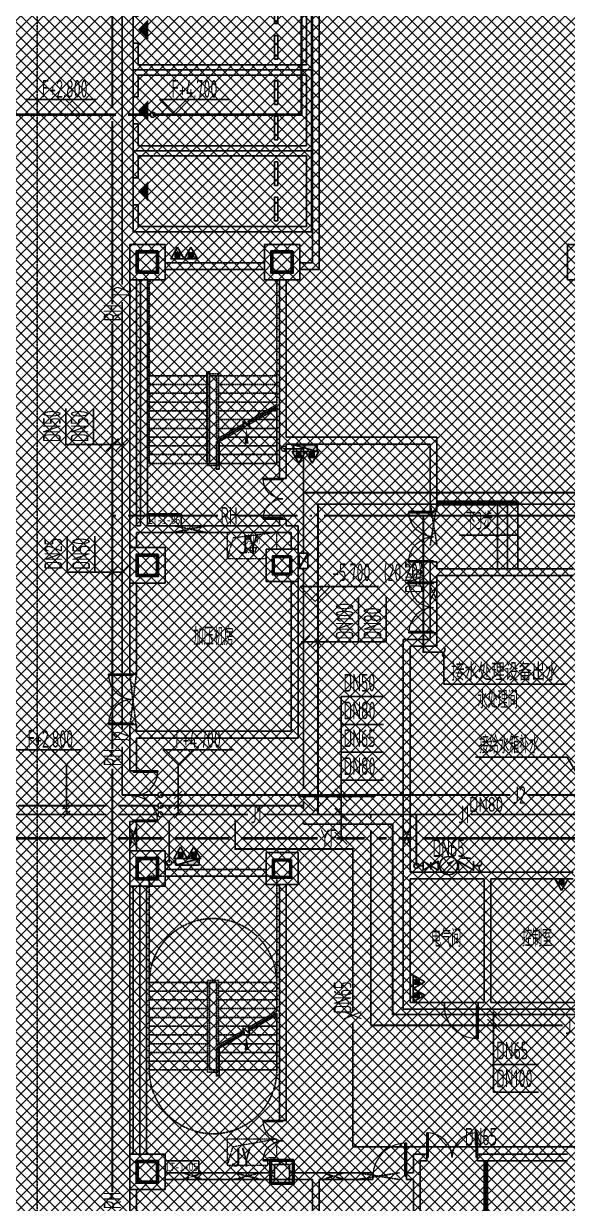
# Model space of a CAD drawing. Extents: x -2120532 to 1934524, y -1331911 to 424203.
# Drawn here: x -70884 to -54734, y -275195 to -240185 of the extents above; entities that cross this region are included whole.
import ezdxf
from ezdxf.enums import TextEntityAlignment as Align

# ---------------------------------------------------------------- set-up
doc = ezdxf.new("R2010")
doc.units = 0
doc.header["$LTSCALE"] = 10
for name, pattern in [('__DASH', [0.35, 0.25, -0.1]), ('DASH', [0.35, 0.25, -0.1]), ('S', [0.82, 0.35, -0.06, 0, -0.06, 0.35])]:
    doc.linetypes.add(name, pattern=pattern)
for name, color, linetype in [('00-停车位', 67, 'Continuous'), ('A-BEAM', 4, 'Continuous'), ('A-COLUMN', 8, 'Continuous'), ('A-DIM_ELEV', 3, 'Continuous'), ('A-DIM_SYMB', 3, 'Continuous'), ('A-ROOM_NAME', 23, 'Continuous'), ('A-STAIR', 3, 'Continuous'), ('A-WALL', 2, 'Continuous'), ('DIM_ELEV', 3, 'Continuous'), ('DIM_SYMB', 3, 'Continuous'), ('DOOR_FIRE', 8, 'Continuous'), ('GPS文字_污水', 7, 'Continuous'), ('HANDRAIL', 3, 'Continuous'), ('SPACE', 7, 'Continuous'), ('SRC-03F$0$A-SYMB-NUMB-T', 4, 'Continuous'), ('SRC-03F$0$A-WALL', 7, 'Continuous'), ('STAIR', 2, 'Continuous'), ('W-DIM_压力废', 3, 'Continuous'), ('W-DIM_消防', 3, 'Continuous'), ('W-DIM_直饮', 3, 'Continuous'), ('W-DIM_给水', 3, 'Continuous'), ('W-EQUIP_消火栓', 7, 'Continuous'), ('W-EQUIP_灭火器', 7, 'Continuous'), ('W-EQUIP_直饮', 7, 'Continuous'), ('W-EQUIP_给水', 7, 'Continuous'), ('W-PIPE-压力废', 31, 'Continuous'), ('W-PIPE-消防', 1, 'Continuous'), ('W-PIPE-直饮', 62, 'Continuous'), ('W-PIPE-给水', 3, 'Continuous'), ('W-PIPE-给水中', 72, 'S'), ('W-TEXT_压力废', 7, 'Continuous'), ('W-TEXT_消防', 7, 'Continuous'), ('W-TEXT_直饮', 7, 'Continuous'), ('W-TEXT_给水', 7, 'Continuous'), ('W-TWT_TEXT', 7, 'Continuous'), ('W-VALVE_消防', 7, 'Continuous'), ('W-VALVE_给水', 7, 'Continuous'), ('W-VPIPE-压力废', 31, 'Continuous'), ('W-VPIPE-消防', 1, 'Continuous'), ('W-VPIPE-给水', 3, 'Continuous'), ('W-VPIPE-给水中', 72, 'Continuous'), ('WINDOW', 8, 'Continuous'), ('画水辅助', 6, 'Continuous'), ('车行线', 4, 'Continuous')]:
    doc.layers.add(name, color=color, linetype=linetype)
doc.layers.add('HOLE', color=52, linetype='Continuous', lineweight=15)
doc.layers.add('钢柱', color=51, linetype='Continuous', lineweight=35)
doc.styles.add('8B2_01', font='simhei.ttf', dxfattribs={"width": 0.8})
doc.styles.add('8B2_02', font='tssdeng.shx', dxfattribs={"width": 0.6, "bigfont": 'TSSDCHN.shx'})
doc.styles.add('_TCH_SPACE', font='SIMPLEX', dxfattribs={"height": 5, "bigfont": 'GBCBIG'})
doc.styles.add('_TWT_PIPEDN', font='TSSDENG', dxfattribs={"width": 0.8, "height": 3.5, "bigfont": 'TSSDCHN'})
doc.styles.add('_TWT_SERIAL', font='TSSDENG', dxfattribs={"width": 0.8, "height": 3.5, "bigfont": 'TSSDCHN'})
doc.styles.add('SRC-03F$0$ECADI-TXT', font='simplex.shx', dxfattribs={"bigfont": 'hztxt.shx'})
doc.styles.get("Standard").update_dxf_attribs({"font": 'TSSDENG.shx', "width": 0.7, "bigfont": 'TSSDCHN.shx'})

# ---------------------------------------------------------------- blocks, each defined once
blk = doc.blocks.new('l99')
at = {"layer": 'W-TWT_TEXT'}
for p, q in [((92541, -196910), (92091, -196460)), ((94175, -196460), (92091, -196460)), ((92541, -196910), (92991, -196460))]:
    blk.add_line(p, q, dxfattribs=at)
blk = doc.blocks.new('4gs')
at = {"layer": 'W-TWT_TEXT', "style": '8B2_02', "width": 0.6}
blk.add_text('F+4.700', height=525, rotation=359.9998, dxfattribs=at).set_placement((-16760, -202342, 8000))
blk = doc.blocks.new('2.8')
at = {"layer": 'W-TWT_TEXT', "style": '8B2_02', "width": 0.6}
blk.add_text('F+2.800', height=525, rotation=89.9998, dxfattribs=at).set_placement((100977, -194305, 5000))
blk = doc.blocks.new('车位2400x5300')
at = {"layer": '00-停车位', "color": 251}
for p, q in [((-875, -1000), (-175, -1000)), ((-875, -1100), (-875, -1000)), ((-175, -1100), (-175, -1000)), ((175, -1000), (875, -1000)), ((175, -1100), (175, -1000)), ((875, -1100), (875, -1000)), ((-875, -1100), (-175, -1100)), ((175, -1100), (875, -1100)), ((400, -5300), (-400, -5300))]:
    blk.add_line(p, q, dxfattribs=at)
blk.add_lwpolyline([(400, -5150), (400, -5300), (1200, -5300), (1200, 0), (-1200, 0), (-1200, -5300), (-400, -5300), (-400, -5150), (-1050, -5150), (-1050, -150), (1050, -150), (1050, -5150), (400, -5150)], dxfattribs=at)
blk.add_lwpolyline([(0, -5150, 0, 600, 0), (0, -4850, 600, 600, 0)], format="xyseb", dxfattribs=at)
blk = doc.blocks.new('SRC-03F$0$ECADI-TAG-CODE')
at = {"layer": 'SRC-03F$0$A-SYMB-NUMB-T', "color": 1}
blk.add_lwpolyline([(3.41, 8.1), (13.41, 8.1), (13.41, 4.6), (3.41, 4.6)], close=True, dxfattribs=at)
at = {"layer": 'SRC-03F$0$A-SYMB-NUMB-T', "style": 'SRC-03F$0$ECADI-TXT', "width": 0.7}
blk.add_attdef('CODE', text='', height=2.5, dxfattribs=at).set_placement((8.41, 6.35), align=Align.MIDDLE_CENTER)
blk = doc.blocks.new('A$C00483281')
at = {"layer": 'A-BEAM'}
blk.add_lwpolyline([(2132, 3725), (2132, 2850), (2050, 2850), (2050, 2965)], dxfattribs=at)
at = {"layer": 'A-DIM_SYMB'}
blk.add_lwpolyline([(2946, 2895, 0, 0, 0), (2946, 4065, 0, 120, 0), (2946, 3615, 0, 0, 0)], format="xyseb", dxfattribs=at)
at = {"layer": 'A-STAIR', "color": 8, "linetype": '__DASH'}
for p, q in [((3843, 8775), (57, 8775)), ((57, 8775), (57, 5625)), ((3843, 5625), (3843, 8775)), ((57, 5625), (57, 3025)), ((1790, 5625), (57, 5625)), ((57, 5625), (1790, 5625)), ((2110, 5685), (1790, 5685)), ((1790, 5685), (1790, 2965)), ((1850, 5625), (1850, 3025)), ((2050, 5625), (1850, 5625)), ((1850, 5625), (1850, 3025)), ((1850, 5625), (2050, 5625)), ((2050, 3735), (2050, 5625)), ((2050, 3735), (2050, 5625)), ((2110, 3770), (2110, 5685)), ((2110, 5625), (3843, 5625)), ((2110, 5625), (3843, 5625)), ((3843, 4770), (3843, 5625)), ((1790, 5365), (57, 5365)), ((2110, 5365), (3843, 5365)), ((1790, 5105), (57, 5105)), ((2110, 5105), (3843, 5105)), ((1790, 4845), (57, 4845)), ((1790, 4585), (57, 4585)), ((2110, 4845), (3843, 4845)), ((2110, 4585), (3522, 4585)), ((2994, 4280), (3843, 4770)), ((3020, 4180), (3843, 4655)), ((3722, 4585), (3843, 4585)), ((3843, 3025), (3843, 4655)), ((1790, 4325), (57, 4325)), ((2110, 4325), (3072, 4325)), ((2882, 4100), (2836, 4272)), ((2836, 4272), (3042, 4100)), ((3042, 4100), (2994, 4280)), ((3272, 4325), (3843, 4325)), ((1790, 4065), (57, 4065)), ((2050, 3735), (2855, 4200)), ((2050, 3620), (2882, 4100)), ((2110, 4065), (2621, 4065)), ((2821, 4065), (3843, 4065)), ((1790, 3805), (57, 3805)), ((1790, 3545), (57, 3545)), ((2050, 3025), (2050, 3620)), ((2050, 3025), (2050, 3620)), ((2110, 3805), (2171, 3805)), ((2110, 2965), (2110, 3654)), ((2110, 3545), (3843, 3545)), ((2371, 3805), (3843, 3805)), ((1790, 3285), (57, 3285)), ((2110, 3285), (3843, 3285)), ((1790, 3025), (57, 3025)), ((1790, 2965), (2110, 2965)), ((1850, 3025), (2050, 3025)), ((2050, 3025), (1850, 3025)), ((2110, 3025), (3843, 3025))]:
    blk.add_line(p, q, dxfattribs=at)
at = {"layer": 'A-STAIR'}
for p, q in [((3843, 4713), (3007, 4230)), ((3622, 4585), (3843, 4585)), ((3843, 3025), (3843, 4713)), ((3042, 4100), (2836, 4272)), ((2836, 4272), (2869, 4150)), ((3007, 4230), (3042, 4100)), ((3172, 4325), (3843, 4325)), ((2869, 4150), (2050, 3677)), ((2721, 4065), (3843, 4065)), ((2050, 3025), (2050, 3677)), ((2050, 2995), (2050, 3677)), ((2110, 2995), (2110, 3712)), ((2110, 3545), (3843, 3545)), ((2271, 3805), (3843, 3805)), ((2110, 3285), (3843, 3285)), ((2050, 2995), (2110, 2995)), ((2110, 3025), (3843, 3025))]:
    blk.add_line(p, q, dxfattribs=at)
at = {"layer": 'STAIR', "color": 9, "linetype": 'DASH'}
for centre, start, end in [((1950, 5625), 0, 180), ((1950, 3025), 180, 0)]:
    blk.add_arc(centre, 1893, start, end, dxfattribs=at)
blk = doc.blocks.new('$DorLib2D$00000002')
for p, q in [((-0.5, 0), (-0.5, 0.4875)), ((-0.475, 0.4875), (-0.5, 0.4875)), ((-0.475, 0), (-0.475, 0.4875)), ((0.475, 0), (0.475, 0.4875)), ((0.475, 0.4875), (0.5, 0.4875)), ((0.5, 0), (0.5, 0.4875)), ((-0.5, 0), (-0.475, 0)), ((0.5, 0), (0.475, 0))]:
    blk.add_line(p, q)
at = {"lineweight": 13}
for centre, start, end in [((-0.4875, 0), 0, 88.53072), ((0.4875, 0), 91.46928, 180)]:
    blk.add_arc(centre, 0.4875, start, end, dxfattribs=at)
blk = doc.blocks.new('$DorLib2D$00000001')
for p, q in [((0.45, 0.975), (0.5, 0.975)), ((0.45, 0), (0.45, 0.975)), ((0.5, 0), (0.5, 0.975)), ((0.5, 0), (0.45, 0))]:
    blk.add_line(p, q)
at = {"lineweight": 13}
blk.add_arc((0.475, 0), 0.975, 91.4693, 180, dxfattribs=at)
blk = doc.blocks.new('$TwtSys$00000434')
for p, q in [((-0.5, 0.5), (-0.5, -0.5)), ((-0.5, -0.5), (0.5, 0.5)), ((0.5, 0.5), (-0.5, 0.5)), ((0.5, -0.5), (0.5, 0.5)), ((-0.5, -0.5), (0.5, -0.5))]:
    blk.add_line(p, q)
blk.add_solid([(0.5, -0.5), (0.5, 0.5), (-0.5, -0.5)])
blk = doc.blocks.new('$VALVE$00000742')
blk.add_line((-93, -93), (93, 93))
blk.add_lwpolyline([(93, 93, 0, 50, 0), (-13, 22, 50, 50, 0)], format="xyseb")
blk.add_circle((0, 0), 150)
for p in [(-150, 0), (150, 0)]:
    blk.add_point(p)
blk = doc.blocks.new('$VALVE$00000315')
blk.add_line((-75, 125), (75, 125))
blk.add_lwpolyline([(-125, -75), (-125, 75), (125, -75), (125, 75)])
for p in [(-125, 0), (125, 0)]:
    blk.add_point(p)
blk.add_solid([(0, 125), (0, 150), (75, 125)])
blk = doc.blocks.new('$VALVE$00000296')
for points in [[(-125, 72), (-125, -72), (125, 72), (125, -72), (-125, 72)], [(0, 60), (0, -64)]]:
    blk.add_lwpolyline(points)
for p in [(-125, 0), (125, 0)]:
    blk.add_point(p)
blk = doc.blocks.new('$TwtSys$00000132')
at = {"elevation": 0}
blk.add_lwpolyline([(7, -101, -0.575183), (0, 0, 0.604745), (-11, 101, 16.924828)], format="xyb", dxfattribs=at)
blk = doc.blocks.new('$TwtSys$00000546')
h = blk.add_hatch()
h.set_pattern_fill('ANSI31', color=256, scale=200, style=0)
h.set_pattern_definition([(45, (-38543.802, -6670.83), (-17.67767, 17.67767), [])])
h.paths.add_polyline_path([(-65, 174), (65, 174), (65, 44), (-65, 44)])
for points in [[(0, 344), (-198, 0), (198, 0)], [(-65, 174), (65, 174), (65, 44), (-65, 44)]]:
    blk.add_lwpolyline(points, close=True)
blk = doc.blocks.new('$VALVE$00000316')
for p, q in [((-125, 72), (125, -72)), ((-125, 72), (-125, -72)), ((-125, 72), (125, 72)), ((125, 72), (125, -72)), ((-125, -72), (125, -72))]:
    blk.add_line(p, q)
at = {"const_width": 21.1}
blk.add_lwpolyline([(-11, 0, 1), (11, 0, 1)], format="xyb", close=True, dxfattribs=at)
for p in [(-125, 0), (125, 0)]:
    blk.add_point(p)
at = {"color": 7, "flags": 9}
for tag in ['XSIZE', 'YSIZE']:
    blk.add_attdef(tag, (0, 0), '', height=0.5, dxfattribs=at)
blk = doc.blocks.new('A$C1C3C0163')
h = blk.add_hatch()
h.set_pattern_fill('ANSI37', color=8, scale=150)
h.set_pattern_definition([(45, (-601697.23, -233886.27), (-168.3798, 168.3798), []), (135, (-601697.23, -233886.27), (-168.3798, -168.3798), [])])
h.paths.add_polyline_path([(-80300, 5300), (-80300, -9000), (-62000, -9000), (-62000, -64625), (-76750, -64625), (-76750, -62675), (-73875, -62675), (-73775, -57275), (-100380, -57275), (-100572, -124002), (-71150, -123999), (-71150, -126437), (-63509, -133383), (-65550, -135650), (-61611, -139196), (-83885, -163934), (-83885, -174096), (-119589, -213750), (-196450, -213750), (-196450, -207800), (-209700, -193450), (-209700, -169150), (-201700, -169149), (-201700, 5300), (-192675, 5300)])

msp = doc.modelspace()

# ---------------------------------------------------------------- hatches: boundary and pattern name
at = {"layer": 'DIM_SYMB'}
msp.add_hatch(color=8, dxfattribs=at).paths.add_polyline_path([(-56208.6, -255360.4), (-56658.6, -255360.4), (-56658.6, -255300.4)])
at = {"layer": 'W-PIPE-消防'}
for points in [[(-66560.7, -263390.9), (-66587, -263390.9), (-66587, -263364.7)], [(-66560.7, -263390.9), (-66560.7, -263364.7), (-66587, -263364.7)], [(-59924.3, -263941.7), (-59898, -263941.7), (-59898, -263915.4)], [(-59924.3, -263941.7), (-59924.3, -263915.4), (-59898, -263915.4)], [(-61108.5, -264676.7), (-61082.2, -264676.7), (-61082.2, -264650.4)], [(-61108.5, -264676.7), (-61108.5, -264650.4), (-61082.2, -264650.4)], [(-64599.6, -264676.7), (-64599.6, -264702.9), (-64625.8, -264702.9)], [(-64599.6, -264676.7), (-64625.8, -264676.7), (-64625.8, -264702.9)], [(-59924.3, -269588.2), (-59924.3, -269614.4), (-59950.5, -269614.4)], [(-59924.3, -269588.2), (-59950.5, -269588.2), (-59950.5, -269614.4)]]:
    msp.add_hatch(color=256, dxfattribs=at).paths.add_polyline_path(points)
at = {"layer": 'W-PIPE-直饮'}
for points in [[(-59012.8, -254787.8), (-59039.1, -254787.8), (-59039.1, -254761.6)], [(-59012.8, -254787.8), (-59012.8, -254761.6), (-59039.1, -254761.6)], [(-59012.8, -258840), (-59012.8, -258866.3), (-59039.1, -258866.3)], [(-59012.8, -258840), (-59039.1, -258840), (-59039.1, -258866.3)]]:
    msp.add_hatch(color=256, dxfattribs=at).paths.add_polyline_path(points)
at = {"layer": 'W-PIPE-给水'}
for points in [[(-62139.5, -254444.8), (-62165.7, -254444.8), (-62165.7, -254418.6)], [(-62139.5, -254444.8), (-62139.5, -254418.6), (-62165.7, -254418.6)], [(-60574, -263653.9), (-60600.2, -263653.9), (-60600.2, -263627.6)], [(-60574, -263653.9), (-60574, -263627.6), (-60600.2, -263627.6)]]:
    msp.add_hatch(color=256, dxfattribs=at).paths.add_polyline_path(points)

# ---------------------------------------------------------------- linework, layer by layer
at = {"color": 8, "linetype": 'DASH'}
for points in [[(-58608.6, -254418.1), (-58808.6, -255668.1)], [(-58608.6, -255668.1), (-58808.6, -254418.1)], [(-65451.5, -255085.4), (-66429.2, -255285.4)], [(-65451.5, -255285.4), (-66429.2, -255085.4)], [(-58608.6, -256891.9), (-58808.6, -257291.9)], [(-58608.6, -257291.9), (-58808.6, -256891.9)], [(-67533.6, -259485.4), (-67733.6, -261085.4)], [(-67533.6, -261085.4), (-67733.6, -259485.4)], [(-67533.6, -264012.6), (-67733.6, -264615.4)], [(-67533.6, -264615.4), (-67733.6, -264012.6)], [(-59408.1, -264051.4), (-59608.1, -264551.4)], [(-59408.1, -264551.4), (-59608.1, -264051.4)], [(-65532.4, -274285.4), (-66162.4, -274485.4)], [(-66162.4, -274285.4), (-65532.4, -274485.4)], [(-63833.6, -274285.4), (-64633.6, -274482.1)], [(-64633.6, -274285.4), (-63833.6, -274482.1)], [(-61372.8, -274285.4), (-62002.8, -274485.4)], [(-61372.8, -274485.4), (-62002.8, -274285.4)], [(-59724.9, -274285.4), (-60974.9, -274485.4)], [(-59724.9, -274485.4), (-60974.9, -274285.4)]]:
    msp.add_lwpolyline(points, dxfattribs=at)
at = {"layer": 'A-BEAM', "color": 8}
msp.add_lwpolyline([(-65076.6, -252535.7), (-65076.6, -253410.4), (-65158.6, -253410.4), (-65158.6, -253295.4)], dxfattribs=at)
at = {"layer": 'A-COLUMN', "color": 8}
for p, q in [((-66683.6, -246735.4), (-67733.6, -246735.4)), ((-67733.6, -246735.4), (-67733.6, -247785.4)), ((-66683.6, -246735.4), (-67733.6, -246735.4)), ((-67733.6, -246735.4), (-67733.6, -247785.4)), ((-66683.6, -247785.4), (-66683.6, -246735.4)), ((-66683.6, -247785.4), (-66683.6, -246735.4)), ((-62683.6, -246735.4), (-63733.6, -246735.4)), ((-63733.6, -246735.4), (-63733.6, -247785.4)), ((-62683.6, -247785.4), (-62683.6, -246735.4)), ((-53683.6, -246735.4), (-54733.6, -246735.4)), ((-54733.6, -246735.4), (-54733.6, -247785.4)), ((-67733.6, -247785.4), (-66683.6, -247785.4)), ((-67733.6, -247785.4), (-66683.6, -247785.4)), ((-63733.6, -247785.4), (-62683.6, -247785.4)), ((-54733.6, -247785.4), (-53683.6, -247785.4)), ((-66683.6, -255735.4), (-67733.6, -255735.4)), ((-67733.6, -255735.4), (-67733.6, -256785.4)), ((-66683.6, -255735.4), (-67733.6, -255735.4)), ((-67733.6, -255735.4), (-67733.6, -256785.4)), ((-66683.6, -256785.4), (-66683.6, -255735.4)), ((-66683.6, -256785.4), (-66683.6, -255735.4)), ((-62733.6, -255785.4), (-63683.6, -255785.4)), ((-63683.6, -255785.4), (-63683.6, -256735.4)), ((-62733.6, -256735.4), (-62733.6, -255785.4)), ((-67733.6, -256785.4), (-66683.6, -256785.4)), ((-67733.6, -256785.4), (-66683.6, -256785.4)), ((-63683.6, -256735.4), (-62733.6, -256735.4)), ((-66683.6, -264735.4), (-67733.6, -264735.4)), ((-67733.6, -264735.4), (-67733.6, -265785.4)), ((-66683.6, -264735.4), (-67733.6, -264735.4)), ((-67733.6, -264735.4), (-67733.6, -265785.4)), ((-66683.6, -265785.4), (-66683.6, -264735.4)), ((-66683.6, -265785.4), (-66683.6, -264735.4)), ((-62733.6, -264785.4), (-63683.6, -264785.4)), ((-63683.6, -264785.4), (-63683.6, -265735.4)), ((-62733.6, -265735.4), (-62733.6, -264785.4)), ((-67733.6, -265785.4), (-66683.6, -265785.4)), ((-67733.6, -265785.4), (-66683.6, -265785.4)), ((-63683.6, -265735.4), (-62733.6, -265735.4)), ((-66683.6, -273735.4), (-67733.6, -273735.4)), ((-67733.6, -273735.4), (-67733.6, -274785.4)), ((-66683.6, -273735.4), (-67733.6, -273735.4)), ((-67733.6, -273735.4), (-67733.6, -274785.4)), ((-66683.6, -274785.4), (-66683.6, -273735.4)), ((-66683.6, -274785.4), (-66683.6, -273735.4)), ((-62983.6, -274035.4), (-63433.6, -274035.4)), ((-63433.6, -274035.4), (-63433.6, -274485.4)), ((-62983.6, -274485.4), (-62983.6, -274035.4)), ((-67733.6, -274785.4), (-66683.6, -274785.4)), ((-67733.6, -274785.4), (-66683.6, -274785.4)), ((-63433.6, -274485.4), (-62983.6, -274485.4))]:
    msp.add_line(p, q, dxfattribs=at)
at = {"layer": 'A-DIM_ELEV', "color": 8}
for p, q in [((-62224.6, -257337.5), (-62674.6, -256887.5)), ((-62674.6, -256887.5), (-60340.8, -256887.5)), ((-62224.6, -257337.5), (-61774.6, -256887.5))]:
    msp.add_line(p, q, dxfattribs=at)
at = {"layer": 'A-DIM_SYMB', "color": 8}
msp.add_lwpolyline([(-64262.1, -253365.4, 0, 0, 0), (-64262.1, -252195.4, 0, 120, 0), (-64262.1, -252645.4, 0, 0, 0)], format="xyseb", dxfattribs=at)
at = {"layer": 'A-STAIR', "color": 8, "linetype": '__DASH'}
for p, q in [((-63733.6, -247485.4), (-66683.6, -247485.4)), ((-67151.6, -247785.4), (-67151.6, -250635.4)), ((-63365.6, -250635.4), (-63365.6, -247785.4)), ((-67151.6, -250635.4), (-67151.6, -253235.4)), ((-65418.6, -250635.4), (-67151.6, -250635.4)), ((-67151.6, -250635.4), (-65418.6, -250635.4)), ((-65098.6, -250575.4), (-65418.6, -250575.4)), ((-65418.6, -250575.4), (-65418.6, -253295.4)), ((-65358.6, -250635.4), (-65358.6, -253235.4)), ((-65158.6, -250635.4), (-65358.6, -250635.4)), ((-65358.6, -250635.4), (-65358.6, -253235.4)), ((-65358.6, -250635.4), (-65158.6, -250635.4)), ((-65158.6, -252525.3), (-65158.6, -250635.4)), ((-65158.6, -252525.3), (-65158.6, -250635.4)), ((-65098.6, -252490.6), (-65098.6, -250575.4)), ((-65098.6, -250635.4), (-63365.6, -250635.4)), ((-65098.6, -250635.4), (-63365.6, -250635.4)), ((-63365.6, -251490.1), (-63365.6, -250635.4)), ((-65418.6, -250895.4), (-67151.6, -250895.4)), ((-65098.6, -250895.4), (-63365.6, -250895.4)), ((-65418.6, -251155.4), (-67151.6, -251155.4)), ((-65098.6, -251155.4), (-63365.6, -251155.4)), ((-65418.6, -251415.4), (-67151.6, -251415.4)), ((-65418.6, -251675.4), (-67151.6, -251675.4)), ((-65098.6, -251415.4), (-63365.6, -251415.4)), ((-65098.6, -251675.4), (-63686.6, -251675.4)), ((-64215, -251980.5), (-63365.6, -251490.1)), ((-64188.2, -252080.5), (-63365.6, -251605.5)), ((-63486.6, -251675.4), (-63365.6, -251675.4)), ((-63365.6, -253235.4), (-63365.6, -251605.5)), ((-65418.6, -251935.4), (-67151.6, -251935.4)), ((-65158.6, -252525.3), (-64353.3, -252060.3)), ((-65098.6, -251935.4), (-64136.9, -251935.4)), ((-64326.5, -252160.3), (-64372.7, -251988)), ((-64372.7, -251988), (-64166.7, -252160.9)), ((-64166.7, -252160.9), (-64215, -251980.5)), ((-63936.9, -251935.4), (-63365.6, -251935.4)), ((-65418.6, -252195.4), (-67151.6, -252195.4)), ((-65158.6, -252640.7), (-64326.5, -252160.3)), ((-65098.6, -252195.4), (-64587.3, -252195.4)), ((-64387.3, -252195.4), (-63365.6, -252195.4)), ((-65418.6, -252455.4), (-67151.6, -252455.4)), ((-65418.6, -252715.4), (-67151.6, -252715.4)), ((-65158.6, -253235.4), (-65158.6, -252640.7)), ((-65158.6, -253235.4), (-65158.6, -252640.7)), ((-65098.6, -252455.4), (-65037.6, -252455.4)), ((-65098.6, -253295.4), (-65098.6, -252606.1)), ((-65098.6, -252715.4), (-63365.6, -252715.4)), ((-64837.6, -252455.4), (-63365.6, -252455.4)), ((-65418.6, -252975.4), (-67151.6, -252975.4)), ((-65098.6, -252975.4), (-63365.6, -252975.4)), ((-65418.6, -253235.4), (-67151.6, -253235.4)), ((-65418.6, -253295.4), (-65098.6, -253295.4)), ((-65358.6, -253235.4), (-65158.6, -253235.4)), ((-65158.6, -253235.4), (-65358.6, -253235.4)), ((-65098.6, -253235.4), (-63365.6, -253235.4))]:
    msp.add_line(p, q, dxfattribs=at)
at = {"layer": 'A-STAIR', "color": 8}
for p, q in [((-63365.6, -251547.8), (-64201.6, -252030.5)), ((-63586.6, -251675.4), (-63365.6, -251675.4)), ((-63365.6, -253235.4), (-63365.6, -251547.8)), ((-64166.7, -252160.9), (-64372.7, -251988)), ((-64372.7, -251988), (-64339.9, -252110.3)), ((-64201.6, -252030.5), (-64166.7, -252160.9)), ((-64036.9, -251935.4), (-63365.6, -251935.4)), ((-64339.9, -252110.3), (-65158.6, -252583)), ((-64487.3, -252195.4), (-63365.6, -252195.4)), ((-65158.6, -253235.4), (-65158.6, -252583)), ((-65158.6, -253265.4), (-65158.6, -252583)), ((-65098.6, -253265.4), (-65098.6, -252548.4)), ((-65098.6, -252715.4), (-63365.6, -252715.4)), ((-64937.6, -252455.4), (-63365.6, -252455.4)), ((-65098.6, -252975.4), (-63365.6, -252975.4)), ((-65158.6, -253265.4), (-65098.6, -253265.4)), ((-65098.6, -253235.4), (-63365.6, -253235.4))]:
    msp.add_line(p, q, dxfattribs=at)
at = {"layer": 'A-STAIR', "color": 8, "linetype": '__DASH'}
msp.add_lwpolyline([(-65358.6, -250575.4), (-65358.6, -250515.4), (-65440.6, -250515.4), (-65440.6, -253235.4), (-65358.6, -253235.4), (-65358.6, -250635.4)], dxfattribs=at)
at = {"layer": 'A-WALL', "color": 8}
for p, q in [((-62308.6, -247285.4), (-62308.6, -238485.4)), ((-62108.6, -247485.4), (-62108.6, -238485.4)), ((-66683.6, -247285.4), (-63733.6, -247285.4)), ((-66683.6, -247485.4), (-63733.6, -247485.4)), ((-62683.6, -247285.4), (-62308.6, -247285.4)), ((-62683.6, -247485.4), (-62108.6, -247485.4)), ((-67733.6, -255185.4), (-67733.6, -247785.4)), ((-67533.6, -255085.4), (-67533.6, -247785.4)), ((-67408.6, -255085.4), (-67408.6, -247785.4)), ((-67208.6, -255085.4), (-67208.6, -247785.4)), ((-63283.6, -252560.4), (-63283.6, -247785.4)), ((-63083.6, -252460.4), (-63083.6, -247785.4)), ((-63283.6, -252560.4), (-63283.6, -253685.4)), ((-63083.6, -252460.4), (-58608.6, -252460.4)), ((-63083.6, -253685.4), (-63083.6, -252660.4)), ((-63083.6, -252660.4), (-58808.6, -252660.4)), ((-58808.6, -252660.4), (-58808.6, -254660.4)), ((-58608.6, -254660.4), (-58608.6, -252460.4)), ((-63283.6, -253685.4), (-63083.6, -253685.4)), ((-58808.6, -254660.4), (-58608.6, -254660.4)), ((-67733.6, -255735.4), (-67733.6, -255185.4)), ((-67533.6, -255085.4), (-67408.6, -255085.4)), ((-67208.6, -255085.4), (-63283.6, -255085.4)), ((-63083.6, -254885.4), (-63283.6, -254885.4)), ((-63283.6, -254885.4), (-63283.6, -255085.4)), ((-63083.6, -255085.4), (-63083.6, -254885.4)), ((-63083.6, -255085.4), (-62733.6, -255085.4)), ((-62733.6, -255785.4), (-62733.6, -255085.4)), ((-67533.6, -255735.4), (-67533.6, -255285.4)), ((-67533.6, -255285.4), (-67308.6, -255285.4)), ((-67308.6, -255285.4), (-63183.6, -255285.4)), ((-63183.6, -255285.4), (-62933.6, -255285.4)), ((-62933.6, -255785.4), (-62933.6, -255285.4)), ((-58608.6, -256160.4), (-58808.6, -256160.4)), ((-58808.6, -256160.4), (-58808.6, -256460.4)), ((-58608.6, -256360.4), (-58608.6, -256160.4)), ((-58808.6, -256460.4), (-58808.6, -256760.4)), ((-58608.6, -256360.4), (-54558.6, -256360.4)), ((-58608.6, -256560.4), (-54558.6, -256560.4)), ((-58608.6, -256760.4), (-58608.6, -256560.4)), ((-67733.6, -256785.4), (-67733.6, -259485.4)), ((-67533.6, -259485.4), (-67533.6, -256785.4)), ((-62933.6, -261185.4), (-62933.6, -256735.4)), ((-62733.6, -261385.4), (-62733.6, -256735.4)), ((-58808.6, -256760.4), (-58608.6, -256760.4)), ((-58608.6, -258260.4), (-58808.6, -258260.4)), ((-58808.6, -258260.4), (-58808.6, -258460.4)), ((-58608.6, -258660.4), (-58608.6, -258260.4)), ((-59608.6, -258460.4), (-58808.6, -258460.4)), ((-59608.6, -265460.4), (-59608.6, -258460.4)), ((-59408.6, -258660.4), (-58608.6, -258660.4)), ((-59408.6, -265360.4), (-59408.6, -258660.4)), ((-67733.6, -259485.4), (-67533.6, -259485.4)), ((-67533.6, -260985.4), (-67733.6, -260985.4)), ((-67733.6, -260985.4), (-67733.6, -261285.4)), ((-67533.6, -261185.4), (-67533.6, -260985.4)), ((-67733.6, -261285.4), (-67733.6, -262360.4)), ((-67533.6, -261185.4), (-62933.6, -261185.4)), ((-67533.6, -261385.4), (-62733.6, -261385.4)), ((-67533.6, -262360.4), (-67533.6, -261385.4)), ((-67733.6, -262360.4), (-67533.6, -262360.4)), ((-67533.6, -263860.4), (-67733.6, -263860.4)), ((-67733.6, -263860.4), (-67733.6, -264735.4)), ((-67533.6, -264735.4), (-67533.6, -263860.4)), ((-66683.6, -265285.4), (-63683.6, -265285.4)), ((-57108.6, -265360.4), (-59408.6, -265360.4)), ((-54558.6, -265360.4), (-57108.6, -265360.4)), ((-66683.6, -265485.4), (-63683.6, -265485.4)), ((-59608.6, -269435.4), (-59608.6, -265460.4)), ((-59408.6, -269235.4), (-59408.6, -265560.4)), ((-57208.6, -265560.4), (-59408.6, -265560.4)), ((-57208.6, -269235.4), (-57208.6, -265560.4)), ((-54558.6, -265560.4), (-57008.6, -265560.4)), ((-57008.6, -269235.4), (-57008.6, -265560.4)), ((-67733.6, -273735.4), (-67733.6, -265785.4)), ((-67633.6, -273735.4), (-67633.6, -265785.4)), ((-67433.6, -273735.4), (-67433.6, -265785.4)), ((-67233.6, -273735.4), (-67233.6, -265785.4)), ((-63283.6, -265735.4), (-63283.6, -272735.4)), ((-63083.6, -272735.4), (-63083.6, -265735.4)), ((-59608.6, -269435.4), (-58383.6, -269435.4)), ((-58383.6, -269235.4), (-59408.6, -269235.4)), ((-58383.6, -269435.4), (-58383.6, -269235.4)), ((-57208.6, -269235.4), (-57383.6, -269235.4)), ((-57383.6, -269235.4), (-57383.6, -269435.4)), ((-57383.6, -269435.4), (-57108.6, -269435.4)), ((-57108.6, -269435.4), (-54008.6, -269435.4)), ((-57008.6, -269235.4), (-54108.6, -269235.4)), ((-63283.6, -272735.4), (-63083.6, -272735.4)), ((-58908.6, -273735.4), (-59308.6, -273735.4)), ((-59308.6, -274285.4), (-59308.6, -273735.4)), ((-58908.6, -273935.4), (-58908.6, -273735.4)), ((-54733.6, -273735.4), (-57408.6, -273735.4)), ((-57408.6, -273735.4), (-57408.6, -273935.4)), ((-63083.6, -273935.4), (-63283.6, -273935.4)), ((-63283.6, -273935.4), (-63283.6, -274035.4)), ((-63083.6, -274035.4), (-63083.6, -273935.4)), ((-59108.6, -273935.4), (-58908.6, -273935.4)), ((-59108.6, -274385.4), (-59108.6, -273935.4)), ((-57408.6, -273935.4), (-54733.6, -273935.4)), ((-66683.6, -274285.4), (-63433.6, -274285.4)), ((-62983.6, -274285.4), (-62208.6, -274285.4)), ((-60508.6, -274285.4), (-62208.6, -274285.4)), ((-60508.6, -274485.4), (-60508.6, -274285.4)), ((-59308.6, -274285.4), (-59508.6, -274285.4)), ((-59508.6, -274285.4), (-59508.6, -274485.4)), ((-59108.6, -287110.4), (-59108.6, -274385.4)), ((-67733.6, -274785.4), (-67733.6, -275810.4)), ((-67533.6, -275810.4), (-67533.6, -274785.4)), ((-66683.6, -274485.4), (-63433.6, -274485.4)), ((-62983.6, -274485.4), (-62308.6, -274485.4)), ((-62308.6, -277510.4), (-62308.6, -274485.4)), ((-62108.6, -274485.4), (-60508.6, -274485.4)), ((-62108.6, -277610.4), (-62108.6, -274485.4)), ((-59508.6, -274485.4), (-59308.6, -274485.4)), ((-59308.6, -287110.4), (-59308.6, -274485.4))]:
    msp.add_line(p, q, dxfattribs=at)
at = {"layer": 'DIM_ELEV', "color": 8}
for p, q in [((-62265.9, -263569.7), (-62715.9, -263119.7)), ((-62715.9, -263119.7), (-60470, -263119.7)), ((-62265.9, -263569.7), (-61815.9, -263119.7))]:
    msp.add_line(p, q, dxfattribs=at)
at = {"layer": 'DIM_SYMB', "color": 8}
msp.add_lwpolyline([(-57942.1, -255360.4), (-56208.6, -255360.4)], dxfattribs=at)
at = {"layer": 'DOOR_FIRE', "color": 8}
for p, q in [((-58808.6, -256760.4), (-58808.6, -258260.4)), ((-58608.6, -256760.4), (-58608.6, -258260.4))]:
    msp.add_line(p, q, dxfattribs=at)
at = {"layer": 'GPS文字_污水'}
for p, q in [((-69612.6, -262181.4, 5000), (-69612.6, -263653.9, 5000)), ((-66297.8, -262181.4, 5000), (-66297.8, -263653.9, 5000)), ((-66182.8, -262958.8, 11000), (-66412.8, -263183.7, 11000)), ((-69497.6, -263275.3, 8000), (-69727.6, -263500.1, 8000)), ((-69497.6, -263541.5, 3000), (-69727.6, -263766.3, 3000)), ((-66182.8, -263275.3, 8000), (-66412.8, -263500.1, 8000)), ((-66182.8, -263541.5, 3000), (-66412.8, -263766.3, 3000))]:
    msp.add_line(p, q, dxfattribs=at)
at = {"layer": 'HANDRAIL', "color": 8}
for points in [[(-58608.6, -254360.4), (-56208.6, -254360.4)], [(-58608.6, -254390.4), (-56208.6, -254390.4)], [(-58608.6, -254430.4), (-56208.6, -254430.4)], [(-58608.6, -254460.4), (-58608.6, -254460.4), (-56208.6, -254460.4)], [(-56808.6, -254460.4), (-56808.6, -256360.4)], [(-56508.6, -254460.4), (-56508.6, -256360.4)], [(-56208.6, -254360.4), (-56208.6, -256360.4)], [(-57208.6, -273935.4), (-57208.6, -273935.4), (-57208.6, -277235.4)], [(-57178.6, -273935.4), (-57178.6, -277235.4)], [(-57138.6, -273935.4), (-57138.6, -277235.4)], [(-57108.6, -273935.4), (-57108.6, -277235.4)]]:
    msp.add_lwpolyline(points, dxfattribs=at)
at = {"layer": 'HOLE', "color": 8, "linetype": 'DASH'}
for points in [[(-63358.6, -255785.4), (-63358.6, -255285.4), (-64833.6, -255285.4), (-64833.6, -256060.4), (-63683.6, -256060.4), (-63683.6, -255785.4), (-63358.6, -255785.4)], [(-63358.6, -255285.4), (-64655.6, -255449.1), (-64833.6, -256010.4)], [(-63933.6, -273285.4), (-64833.6, -273285.4), (-64833.6, -274060.4), (-63633.6, -274060.4), (-63633.6, -273835.4), (-63358.6, -273835.4), (-63358.6, -273285.4), (-63933.6, -273285.4)], [(-63358.6, -273285.4), (-64678.3, -273521.2), (-64833.6, -274060.4)]]:
    msp.add_lwpolyline(points, dxfattribs=at)
at = {"layer": 'W-DIM_压力废'}
for p, q in [((-61456.6, -262630.4), (-61456.6, -260155.4)), ((-61456.6, -260155.4), (-60192.7, -260155.4)), ((-61456.6, -260980.4), (-60192.7, -260980.4)), ((-61456.6, -261805.4), (-60192.7, -261805.4)), ((-61271, -263260.1), (-61642.3, -262888.9)), ((-61456.6, -264435.5), (-61456.6, -262630.4)), ((-61456.6, -262630.4), (-60192.7, -262630.4)), ((-61642.3, -263468.3), (-61271, -263839.5)), ((-61642.3, -263756), (-61271, -264127.3)), ((-61271, -264546.1), (-61642.3, -264174.9))]:
    msp.add_line(p, q, dxfattribs=at)
at = {"layer": 'W-DIM_消防'}
for p, q in [((-60937.6, -258533.4), (-60937.6, -257204.9)), ((-60112.6, -258533.4), (-60112.6, -257204.9)), ((-62754.8, -258719), (-62383.6, -258347.8)), ((-62325.1, -258719), (-61953.9, -258347.8)), ((-62644.2, -258533.4), (-60937.6, -258533.4)), ((-60937.6, -258533.4), (-60112.6, -258533.4)), ((-56740.3, -269773.8), (-57111.5, -269402.5)), ((-56925.9, -269513.2), (-56925.9, -271071.6)), ((-57111.5, -269725.3), (-56740.3, -270096.6)), ((-56925.9, -271071.6), (-55597.4, -271071.6)), ((-56925.9, -271071.6), (-56925.9, -271896.6)), ((-56925.9, -271896.6), (-55597.4, -271896.6))]:
    msp.add_line(p, q, dxfattribs=at)
at = {"layer": 'W-DIM_直饮'}
for p, q in [((-58406.7, -258840.4), (-58406.7, -259791.4)), ((-58406.7, -259791.4), (-54754.3, -259791.4))]:
    msp.add_line(p, q, dxfattribs=at)
at = {"layer": 'W-DIM_给水'}
for p, q in [((-69633.4, -252677.5), (-69633.4, -251607.4)), ((-68808.4, -252677.5), (-68808.4, -251607.4)), ((-68808.4, -252677.5), (-69633.4, -252677.5)), ((-67884.9, -252677.5), (-68808.4, -252677.5)), ((-68435.7, -252863.1), (-68064.5, -252491.8)), ((-68145.5, -252863.1), (-67774.3, -252491.8)), ((-69589.1, -256463.1), (-69589.1, -255393)), ((-68764.1, -256463.1), (-68764.1, -255393)), ((-68764.1, -256463.1), (-69589.1, -256463.1)), ((-67884.9, -256463.1), (-68764.1, -256463.1)), ((-68435.7, -256648.7), (-68064.5, -256277.5)), ((-68145.5, -256648.7), (-67774.3, -256277.5)), ((-54737.1, -261948), (-57467.3, -261948)), ((-53734.1, -263654), (-54737.1, -261948))]:
    msp.add_line(p, q, dxfattribs=at)
at = {"layer": 'W-PIPE-压力废', "ltscale": 1.5, "const_width": 75}
for points in [[(-62629.3, -234785.7), (-62629.3, -242888.2)], [(-68136.2, -242888.2), (-74075.7, -242888.2)], [(-67122.7, -242888.2), (-67783.7, -242888.2)], [(-62629.3, -242888.2), (-67047.7, -242888.2)], [(-68426.3, -264360.5), (-71832.7, -264360.5)], [(-66737, -264360.5), (-68073.8, -264360.5)], [(-64775.8, -264360.5), (-66384.5, -264360.5)], [(-62146.9, -264360.5), (-64423.3, -264360.5)], [(-60750.2, -264360.5), (-61597.1, -264360.5)], [(-60100.5, -264360.5), (-60397.7, -264360.5)], [(-59395.5, -264360.5), (-59748, -264360.5)], [(-53548.2, -264360.5), (-59043, -264360.5)]]:
    msp.add_lwpolyline(points, dxfattribs=at)
at = {"layer": 'W-PIPE-消防', "ltscale": 1.5, "const_width": 52.5}
for points in [[(-63152.3, -252802.2), (-62569.2, -252802.2)], [(-62569.2, -255901.5), (-62569.2, -252802.2)], [(-62569.2, -254103), (-51179.9, -254103)], [(-62569.2, -262691.2), (-62569.2, -256350.8)], [(-62569.2, -262898.2), (-62569.2, -262691.2)], [(-62569.2, -263477.6), (-62569.2, -263250.7)], [(-71045.8, -263390.9), (-68426.3, -263390.9)], [(-68073.8, -263390.9), (-66895, -263390.9)], [(-66820, -263390.9), (-66560.7, -263390.9)], [(-66560.7, -263477.6), (-66560.7, -263390.9)], [(-66560.7, -263390.9), (-62569.2, -263390.9)], [(-64599.6, -263477.6), (-64599.6, -263390.9)], [(-66560.7, -265081.7), (-66560.7, -263830.1)], [(-64599.6, -264676.7), (-64599.6, -263830.1)], [(-62569.2, -263941.7), (-62569.2, -263830.1)], [(-62569.2, -263941.7), (-59924.3, -263941.7)], [(-59924.3, -269588.2), (-59924.3, -263941.7)], [(-61108.5, -264676.7), (-64599.6, -264676.7)], [(-61108.5, -269502.2), (-61108.5, -264676.7)], [(-66485.7, -265081.7), (-66375.4, -265081.7)], [(-54466.9, -269588.2), (-59924.3, -269588.2)], [(-61108.5, -273515.2), (-61108.5, -269821.8)], [(-53512.7, -273515.2), (-61108.5, -273515.2)]]:
    msp.add_lwpolyline(points, dxfattribs=at)
at = {"layer": 'W-PIPE-直饮', "ltscale": 1.5, "const_width": 52.5}
for points in [[(-68250.1, -242700.7), (-68250.1, -231600.4)], [(-68250.1, -248518.8), (-68250.1, -243075.7)], [(-68250.1, -254787.8), (-68250.1, -249092.8)], [(-68250.1, -261718.1), (-68250.1, -254787.8)], [(-68250.1, -254787.8), (-68136.2, -254787.8)], [(-67783.7, -254787.8), (-65111.7, -254787.8)], [(-64537.6, -254787.8), (-62745.5, -254787.8)], [(-62393, -254787.8), (-62315.7, -254787.8)], [(-61963.2, -254787.8), (-59012.8, -254787.8)], [(-59012.8, -258840), (-59012.8, -254787.8)], [(-59012.8, -254787.8), (-52378.9, -254787.8)], [(-58406.3, -258840), (-59012.8, -258840)], [(-68250.1, -274861.8), (-68250.1, -262292.2)]]:
    msp.add_lwpolyline(points, dxfattribs=at)
at = {"layer": 'W-PIPE-给水', "ltscale": 1.5, "const_width": 52.5}
for points in [[(-62139.5, -263653.9), (-62139.5, -254444.8)], [(-62139.5, -254444.8), (-51873.3, -254444.8)], [(-71832.7, -263653.9), (-68426.3, -263653.9)], [(-68073.8, -263653.9), (-66895, -263653.9)], [(-66820, -263653.9), (-64218.8, -263653.9)], [(-63765.9, -263653.9), (-62139.5, -263653.9)], [(-62139.5, -263653.9), (-60574, -263653.9)], [(-60574, -263653.9), (-60574, -263765.4)], [(-60574, -263653.9), (-58053.9, -263653.9)], [(-59219.3, -263653.9), (-59219.3, -265173.2)], [(-57601, -263653.9), (-53734.5, -263653.9)], [(-60574, -264117.9), (-60574, -269911)], [(-59017.6, -265173.2), (-59144.3, -265173.2)], [(-58532.3, -265173.2), (-58567.6, -265173.2)], [(-57971.9, -265173.2), (-57992.3, -265173.2)], [(-57318.1, -265173.2), (-57521.9, -265173.2)], [(-60574, -269911), (-54875.2, -269911)]]:
    msp.add_lwpolyline(points, dxfattribs=at)
at = {"layer": 'W-PIPE-给水中', "ltscale": 1.5, "const_width": 52.5}
for points in [[(-67959.9, -247929.2), (-67959.9, -230950.2)], [(-67959.9, -261128.6), (-67959.9, -248442.7)], [(-67959.9, -263074.5), (-67959.9, -261642)], [(-66895, -263074.5), (-67959.9, -263074.5)], [(-56430.9, -263074.5), (-66820, -263074.5)], [(-46767.8, -263074.5), (-55917.4, -263074.5)]]:
    msp.add_lwpolyline(points, dxfattribs=at)
at = {"layer": 'W-VPIPE-压力废'}
msp.add_circle((-67047.7, -242888.2), 75, dxfattribs=at)
at = {"layer": 'W-VPIPE-消防'}
for centre in [(-63152.3, -252802.2), (-66820, -263390.9), (-66560.7, -265081.7)]:
    msp.add_circle(centre, 75, dxfattribs=at)
at = {"layer": 'W-VPIPE-给水'}
for centre in [(-66820, -263653.9), (-59219.3, -265173.2)]:
    msp.add_circle(centre, 75, dxfattribs=at)
at = {"layer": 'W-VPIPE-给水中'}
msp.add_circle((-66820, -263074.5), 75, dxfattribs=at)
at = {"layer": 'WINDOW', "color": 8}
for p, q in [((-58383.6, -269235.4), (-57383.6, -269235.4)), ((-58383.6, -269435.4), (-57383.6, -269435.4))]:
    msp.add_line(p, q, dxfattribs=at)
at = {"layer": '车行线', "color": 8, "linetype": '__DASH', "ltscale": 1.5}
msp.add_lwpolyline([(-18583.6, -174472.9), (-18583.6, -293760.4, -0.4142136), (-21583.6, -296760.4), (-67483.6, -296760.4, -0.4142136), (-70483.6, -293760.4), (-70483.6, -174472.9)], format="xyb", dxfattribs=at)
at = {"layer": '钢柱', "color": 8, "lineweight": 35}
for points in [[(-66883.6, -246935.4), (-67533.6, -246935.4), (-67533.6, -247585.4), (-66883.6, -247585.4)], [(-66923.6, -247545.4), (-67493.6, -247545.4), (-67493.6, -246975.4), (-66923.6, -246975.4)], [(-62883.6, -246935.4), (-63533.6, -246935.4), (-63533.6, -247585.4), (-62883.6, -247585.4)], [(-62923.6, -246975.4), (-63493.6, -246975.4), (-63493.6, -247545.4), (-62923.6, -247545.4)], [(-66883.6, -255935.4), (-67533.6, -255935.4), (-67533.6, -256585.4), (-66883.6, -256585.4)], [(-66923.6, -256545.4), (-67493.6, -256545.4), (-67493.6, -255975.4), (-66923.6, -255975.4)], [(-62933.6, -255985.4), (-63483.6, -255985.4), (-63483.6, -256535.4), (-62933.6, -256535.4)], [(-62963.6, -256505.4), (-63453.6, -256505.4), (-63453.6, -256015.4), (-62963.6, -256015.4)], [(-66883.6, -264935.4), (-67533.6, -264935.4), (-67533.6, -265585.4), (-66883.6, -265585.4)], [(-66923.6, -265545.4), (-67493.6, -265545.4), (-67493.6, -264975.4), (-66923.6, -264975.4)], [(-62933.6, -264985.4), (-63483.6, -264985.4), (-63483.6, -265535.4), (-62933.6, -265535.4)], [(-62963.6, -265505.4), (-63453.6, -265505.4), (-63453.6, -265015.4), (-62963.6, -265015.4)], [(-66883.6, -273935.4), (-67533.6, -273935.4), (-67533.6, -274585.4), (-66883.6, -274585.4)], [(-66923.6, -274545.4), (-67493.6, -274545.4), (-67493.6, -273975.4), (-66923.6, -273975.4)], [(-62853.6, -273905.4), (-63563.6, -273905.4), (-63563.6, -274615.4), (-62853.6, -274615.4)], [(-62883.6, -273935.4), (-63533.6, -273935.4), (-63533.6, -274585.4), (-62883.6, -274585.4)]]:
    msp.add_lwpolyline(points, close=True, dxfattribs=at)

# ---------------------------------------------------------------- block references
at = {"color": 8}
msp.add_blockref('A$C00483281', (-67208.6, -274260.4), dxfattribs=at)
at = {"layer": '00-停车位', "color": 8, "rotation": 270}
for p in [(-62333.6, -240360.4), (-62333.6, -242760.4), (-62333.6, -245160.4)]:
    msp.add_blockref('车位2400x5300', p, dxfattribs=at)
at = {"layer": 'DOOR_FIRE', "color": 8, "zscale": 200}
for p, xscale, yscale, rotation in [((-63183.6, -254285.4), -1200, 1200, 90), ((-58708.6, -255410.4), 1500, -1500, 270), ((-58708.6, -257510.4), -1500, -1500, 270), ((-67633.6, -260235.4), 1500, 1500, 90.00000000000169), ((-67633.6, -263110.4), -1500, -1500, 90.00000000000169), ((-63183.6, -273335.4), -1200, 1200, 90.00000022556597)]:
    msp.add_blockref('$DorLib2D$00000002', p, dxfattribs=dict(at, xscale=xscale, yscale=yscale, rotation=rotation))
at = {"layer": 'DOOR_FIRE', "color": 8, "xscale": 1500, "yscale": 1500, "zscale": 200}
msp.add_blockref('$DorLib2D$00000002', (-58158.6, -273835.4), dxfattribs=at)
at = {"layer": 'SRC-03F$0$A-WALL', "color": 8}
ref = msp.add_blockref('SRC-03F$0$ECADI-TAG-CODE', (-65867.8, -255545.4), dxfattribs=dict(at, xscale=-100, yscale=100, zscale=100))
ref.add_attrib('CODE', 'LT-1-06', dxfattribs={"layer": 'SRC-03F$0$A-SYMB-NUMB-T', "height": 250, "style": '8B2_01', "width": 0.8}).set_placement((-66708.6, -254910.4), align=Align.MIDDLE_CENTER)
ref = msp.add_blockref('SRC-03F$0$ECADI-TAG-CODE', (-65342.8, -274745.4), dxfattribs=dict(at, xscale=-100, yscale=100, zscale=100))
ref.add_attrib('CODE', 'LT-1-05', dxfattribs={"layer": 'SRC-03F$0$A-SYMB-NUMB-T', "height": 250, "style": '8B2_01', "width": 0.8}).set_placement((-66183.6, -274110.4), align=Align.MIDDLE_CENTER)
at = {"layer": 'W-EQUIP_消火栓', "xscale": -700, "zscale": 700, "rotation": 180}
for p, yscale in [((-62513.8, -252785.4), 200), ((-66022.3, -265060.4), -200)]:
    msp.add_blockref('$TwtSys$00000434', p, dxfattribs=dict(at, yscale=yscale))
at = {"layer": 'W-EQUIP_灭火器', "yscale": -1, "rotation": 180}
for p in [(-66314.5, -247160.4), (-65917.7, -247160.4)]:
    msp.add_blockref('$TwtSys$00000546', p, dxfattribs=at)
at = {"layer": 'W-EQUIP_灭火器'}
for p, rotation in [((-62712.2, -252885.4), 180), ((-62315.4, -252885.4), 180), ((-54905.4, -265560.4), 180), ((-59314.6, -268621.1), 270), ((-59314.6, -269017.9), 270)]:
    msp.add_blockref('$TwtSys$00000546', p, dxfattribs=dict(at, rotation=rotation))
for p in [(-66220.7, -264960.4), (-65823.9, -264960.4)]:
    msp.add_blockref('$TwtSys$00000546', p, dxfattribs=at)
at = {"layer": 'W-EQUIP_直饮', "xscale": 1.5, "yscale": 1.5, "zscale": 1.5, "rotation": 180}
msp.add_blockref('$TwtSys$00000132', (-58406.3, -258840), dxfattribs=at)
at = {"layer": 'W-EQUIP_给水', "xscale": 1.5, "yscale": 1.5, "zscale": 1.5, "rotation": 180}
msp.add_blockref('$TwtSys$00000132', (-57318.1, -265173.2), dxfattribs=at)
at = {"layer": 'W-VALVE_消防', "xscale": 1.8, "yscale": 1.8, "zscale": 1.8, "rotation": 90}
msp.add_blockref('$VALVE$00000316', (-62569.2, -256126.1), dxfattribs=at)
at = {"layer": 'W-VALVE_给水', "xscale": -1.8, "yscale": -1.8, "zscale": 1.8, "rotation": 180}
for name, p in [('$VALVE$00000742', (-58262.3, -265173.2)), ('$VALVE$00000315', (-57746.9, -265173.2)), ('$VALVE$00000296', (-58792.6, -265173.2))]:
    msp.add_blockref(name, p, dxfattribs=at)
at = {"layer": 'WINDOW', "color": 8, "xscale": 1000, "zscale": 1000}
for p, yscale in [((-57883.6, -269335.4), -1000), ((-60008.6, -274385.4), 1000)]:
    msp.add_blockref('$DorLib2D$00000001', p, dxfattribs=dict(at, yscale=yscale))
at = {"layer": '画水辅助'}
for name, p in [('A$C1C3C0163', (106241.4, -167810.4)), ('4gs', (-49726.7, -40042.7)), ('l99', (-158943.4, -45977.8)), ('4gs', (-49621.7, -59336, 5000)), ('l99', (-158838.5, -65271, 5000))]:
    msp.add_blockref(name, p, dxfattribs=at)
at = {"layer": '画水辅助', "rotation": 270}
for p in [(123967.5, -141403.8, 3000), (123542, -160697.1, 8000)]:
    msp.add_blockref('2.8', p, dxfattribs=at)
at = {"layer": '画水辅助', "xscale": -1}
for p in [(23353.5, -45977.8), (22928, -65271, 5000)]:
    msp.add_blockref('l99', p, dxfattribs=at)

# ---------------------------------------------------------------- texts
at = {"layer": 'A-DIM_ELEV', "color": 8, "style": '8B2_02', "width": 0.6}
for s, p in [('-5.700', (-61718.5, -256730)), ('(20.20)', (-60190.8, -256730))]:
    msp.add_text(s, height=525, dxfattribs=at).set_placement(p)
at = {"layer": 'A-ROOM_NAME', "color": 8}
for s, height, style, width, p in [('JY', 563.29, '8B2_01', 0.8, (-64531.2, -255921.9)), ('加压机房', 525, '8B2_02', 0.6, (-65838.2, -258631.7)), ('水处理间', 525, '8B2_02', 0.6, (-57406.7, -260505.6)), ('电气间', 525, '8B2_02', 0.6, (-58784.4, -267587.4)), ('控制室', 525, '8B2_02', 0.6, (-56085.5, -267574.5)), ('JY', 563.29, '8B2_01', 0.8, (-64732.6, -274100.4))]:
    msp.add_text(s, height=height, dxfattribs=dict(at, style=style, width=width)).set_placement(p)
at = {"layer": 'DIM_SYMB', "color": 8}
for s, width, p in [('下', 0.6, (-57751.1, -255202.9)), ('3', 0.48, (-57436.1, -255202.9)), ('步', 0.6, (-57242.3, -255202.9))]:
    msp.add_text(s, height=525, dxfattribs=dict(at, width=width)).set_placement(p)
at = {"layer": 'SPACE', "color": 8, "style": '_TCH_SPACE'}
msp.add_text('房间', height=241.13, dxfattribs=at).set_placement((-64329.8, -255633.6))
at = {"layer": 'SPACE', "color": 8, "style": '_TCH_SPACE', "width": 0.705882}
msp.add_text('0.97', height=148.75, dxfattribs=at).set_placement((-64336.9, -255883))
at = {"layer": 'W-DIM_压力废', "color": 7, "style": '8B2_02', "width": 0.6}
for s, p in [('DN50', (-61381.6, -260005.4)), ('DN80', (-61381.6, -260830.4)), ('DN65', (-61381.6, -261655.4)), ('DN80', (-61381.6, -262480.4))]:
    msp.add_text(s, height=525, dxfattribs=at).set_placement(p)
at = {"layer": 'W-DIM_消防', "color": 7, "style": '8B2_02', "width": 0.6}
for s, p in [('DN100', (-61087.6, -258458.4)), ('DN80', (-60262.6, -258458.4))]:
    msp.add_text(s, height=525, rotation=90, dxfattribs=at).set_placement(p)
for s, p in [('DN65', (-56850.9, -270921.6)), ('DN100', (-56850.9, -271746.6))]:
    msp.add_text(s, height=525, dxfattribs=at).set_placement(p)
at = {"layer": 'W-DIM_直饮', "color": 7, "style": '_TWT_SERIAL', "width": 0.8}
msp.add_text('接水处理设备出水', height=525, dxfattribs=at).set_placement((-58189.6, -259686.4))
at = {"layer": 'W-DIM_给水', "color": 7, "style": '8B2_02', "width": 0.6}
for s, p in [('DN50', (-69783.4, -252602.5)), ('DN50', (-68958.4, -252602.5)), ('DN25', (-69739.1, -256388.1)), ('DN50', (-68914.1, -256388.1))]:
    msp.add_text(s, height=525, rotation=90, dxfattribs=at).set_placement(p)
msp.add_text('接给水箱补水', height=525, dxfattribs=at).set_placement((-57362.3, -261843))
at = {"layer": 'W-TEXT_压力废', "style": '8B2_02', "width": 0.6}
msp.add_text('YF', height=525, dxfattribs=at).set_placement((-62071.9, -264623))
at = {"layer": 'W-TEXT_消防', "style": '8B2_02', "width": 0.6}
for s, p in [('DN65', (-61146, -269562.4)), ('X', (-60846, -269746.8))]:
    msp.add_text(s, height=525, rotation=90, dxfattribs=at).set_placement(p)
msp.add_text('DN65', height=525, dxfattribs=at).set_placement((-57777, -273477.7))
at = {"layer": 'W-TEXT_直饮', "style": '8B2_02', "width": 0.6}
for s, p in [('RH', (-67987.6, -249017.8)), ('DN65', (-59032.3, -257083.5)), ('RH', (-67987.6, -262217.2)), ('RH', (-67987.6, -275360.8))]:
    msp.add_text(s, height=525, rotation=90, dxfattribs=at).set_placement(p)
msp.add_text('RH', height=525, dxfattribs=at).set_placement((-65036.7, -255050.3))
at = {"layer": 'W-TEXT_给水', "style": '8B2_02', "width": 0.6}
for p in [(-67697.4, -248367.7), (-67697.4, -261567)]:
    msp.add_text('J2', height=525, rotation=90, dxfattribs=at).set_placement(p)
at = {"layer": 'W-TEXT_给水'}
for s, height, style, width, p in [('J2', 525, '8B2_02', 0.6, (-56355.9, -263337)), ('DN80', 446.25, '_TWT_PIPEDN', 0.752941, (-57651.8, -263577)), ('J1', 525, '8B2_02', 0.6, (-64143.8, -263916.4)), ('J1', 525, '8B2_02', 0.6, (-57978.9, -263916.4)), ('DN65', 525, '8B2_02', 0.6, (-58736.9, -264910.7)), ('J', 525, '8B2_02', 0.6, (-54800.2, -270173.5))]:
    msp.add_text(s, height=height, dxfattribs=dict(at, style=style, width=width)).set_placement(p)

doc.saveas('drawing.dxf')
